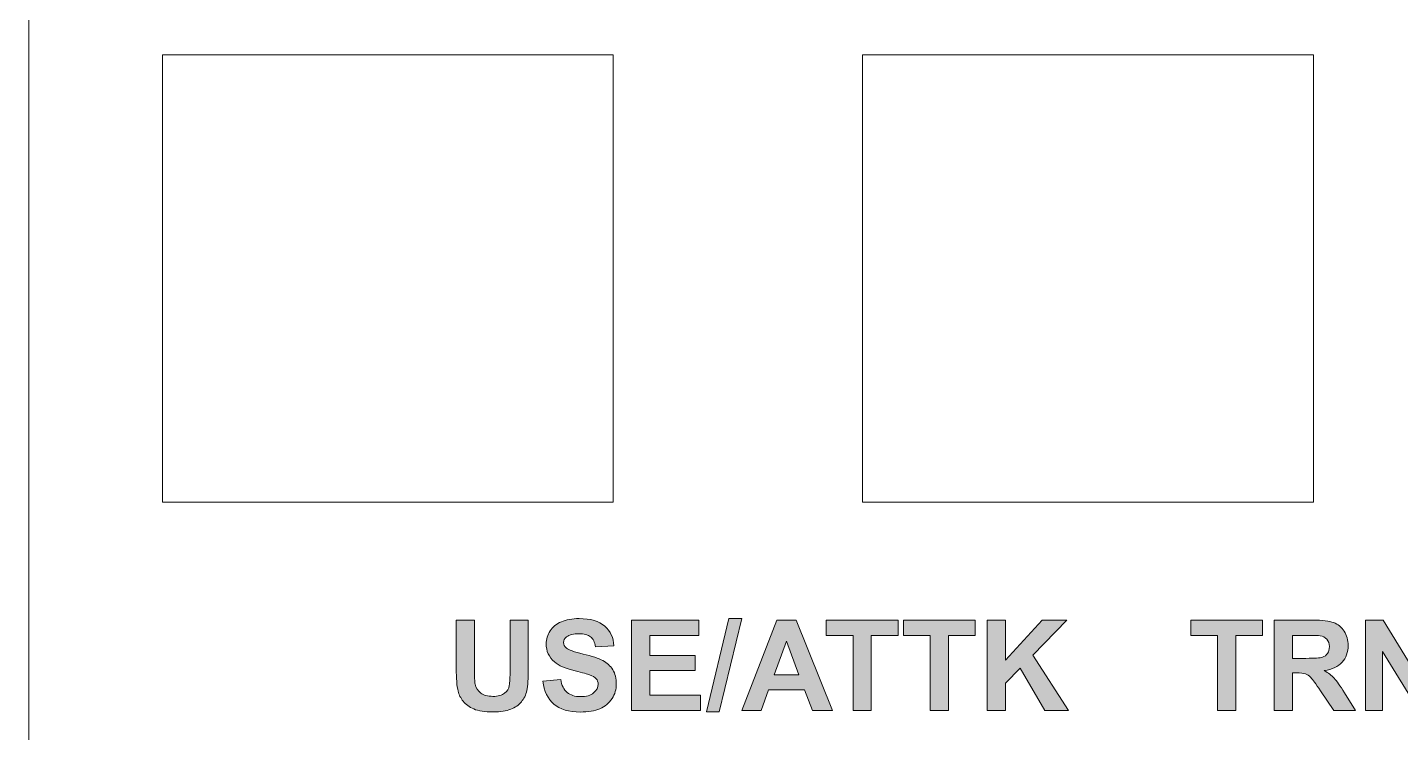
# Model space of a CAD drawing. Header units: inches. Extents: x -5.25 to 4.1, y -1.02 to 4.
# Drawn here: x -0.364 to 0.845, y 1.562 to 2.183 of the extents above; entities that cross this region are included whole.
import ezdxf

# ---------------------------------------------------------------- set-up
doc = ezdxf.new("R2010")
doc.units = ezdxf.units.IN
doc.header["$MEASUREMENT"] = 0
doc.layers.add('Layer 1', color=7, linetype='Continuous', lineweight=0)

# ---------------------------------------------------------------- blocks, each defined once
blk = doc.blocks.new('Block_17')
at = {"layer": 'Layer 1', "true_color": 0x231f20, "transparency": 33554687}
h = blk.add_hatch(color=250, dxfattribs=at)
h.dxf.hatch_style = 2
edge = h.paths.add_edge_path()
edge.add_spline(control_points=[(0.0139, 1.6611), (0.0139, 1.6611), (0.0299, 1.6611), (0.0299, 1.6611), (0.0299, 1.6611), (0.0299, 1.618), (0.0299, 1.618), (0.0299, 1.6111), (0.0301, 1.6067), (0.0305, 1.6047), (0.0312, 1.6014), (0.0329, 1.5988), (0.0355, 1.5968), (0.038, 1.5949), (0.0416, 1.5939), (0.0461, 1.5939), (0.0506, 1.5939), (0.0541, 1.5948), (0.0564, 1.5967), (0.0587, 1.5985), (0.0601, 1.6008), (0.0605, 1.6035), (0.061, 1.6063), (0.0613, 1.6108), (0.0613, 1.6171), (0.0613, 1.6171), (0.0613, 1.6611), (0.0613, 1.6611), (0.0613, 1.6611), (0.0773, 1.6611), (0.0773, 1.6611), (0.0773, 1.6611), (0.0773, 1.6193), (0.0773, 1.6193), (0.0773, 1.6097), (0.0769, 1.603), (0.076, 1.599), (0.0751, 1.5951), (0.0735, 1.5918), (0.0712, 1.5891), (0.0689, 1.5863), (0.0658, 1.5842), (0.0618, 1.5826), (0.0579, 1.581), (0.0528, 1.5802), (0.0465, 1.5802), (0.039, 1.5802), (0.0332, 1.581), (0.0293, 1.5828), (0.0253, 1.5845), (0.0222, 1.5868), (0.02, 1.5896), (0.0177, 1.5924), (0.0162, 1.5954), (0.0155, 1.5984), (0.0144, 1.603), (0.0139, 1.6097), (0.0139, 1.6186), (0.0139, 1.6186), (0.0139, 1.6611), (0.0139, 1.6611)], knot_values=[0, 0, 0, 0, 1, 1, 1, 2, 2, 2, 3, 3, 3, 4, 4, 4, 5, 5, 5, 6, 6, 6, 7, 7, 7, 8, 8, 8, 9, 9, 9, 10, 10, 10, 11, 11, 11, 12, 12, 12, 13, 13, 13, 14, 14, 14, 15, 15, 15, 16, 16, 16, 17, 17, 17, 18, 18, 18, 19, 19, 19, 20, 20, 20, 20], degree=3, periodic=0)
h = blk.add_hatch(color=250, dxfattribs=at)
h.dxf.hatch_style = 2
edge = h.paths.add_edge_path()
edge.add_spline(control_points=[(0.0902, 1.6074), (0.0902, 1.6074), (0.1058, 1.6089), (0.1058, 1.6089), (0.1067, 1.6037), (0.1086, 1.5998), (0.1115, 1.5974), (0.1144, 1.5949), (0.1183, 1.5937), (0.1232, 1.5937), (0.1283, 1.5937), (0.1322, 1.5948), (0.1348, 1.597), (0.1375, 1.5991), (0.1388, 1.6017), (0.1388, 1.6046), (0.1388, 1.6065), (0.1382, 1.6081), (0.1371, 1.6094), (0.136, 1.6107), (0.1341, 1.6119), (0.1313, 1.6129), (0.1295, 1.6135), (0.1252, 1.6147), (0.1185, 1.6163), (0.1099, 1.6185), (0.1038, 1.6211), (0.1004, 1.6242), (0.0955, 1.6286), (0.093, 1.6339), (0.093, 1.6402), (0.093, 1.6443), (0.0942, 1.6481), (0.0965, 1.6516), (0.0988, 1.6551), (0.1021, 1.6578), (0.1064, 1.6596), (0.1107, 1.6615), (0.116, 1.6624), (0.1221, 1.6624), (0.1321, 1.6624), (0.1396, 1.6602), (0.1446, 1.6558), (0.1497, 1.6515), (0.1523, 1.6456), (0.1526, 1.6383), (0.1526, 1.6383), (0.1365, 1.6376), (0.1365, 1.6376), (0.1358, 1.6417), (0.1343, 1.6446), (0.1321, 1.6464), (0.1298, 1.6482), (0.1264, 1.6491), (0.1219, 1.6491), (0.1172, 1.6491), (0.1136, 1.6482), (0.1109, 1.6462), (0.1092, 1.645), (0.1084, 1.6434), (0.1084, 1.6413), (0.1084, 1.6394), (0.1092, 1.6378), (0.1108, 1.6365), (0.1128, 1.6348), (0.1177, 1.633), (0.1255, 1.6312), (0.1334, 1.6293), (0.1391, 1.6274), (0.1429, 1.6254), (0.1466, 1.6235), (0.1495, 1.6208), (0.1517, 1.6174), (0.1538, 1.6139), (0.1548, 1.6097), (0.1548, 1.6047), (0.1548, 1.6001), (0.1536, 1.5959), (0.151, 1.5919), (0.1485, 1.5879), (0.1449, 1.5849), (0.1403, 1.583), (0.1357, 1.5811), (0.1299, 1.5801), (0.123, 1.5801), (0.1129, 1.5801), (0.1052, 1.5824), (0.0998, 1.5871), (0.0944, 1.5917), (0.0912, 1.5985), (0.0902, 1.6074)], knot_values=[0, 0, 0, 0, 1, 1, 1, 2, 2, 2, 3, 3, 3, 4, 4, 4, 5, 5, 5, 6, 6, 6, 7, 7, 7, 8, 8, 8, 9, 9, 9, 10, 10, 10, 11, 11, 11, 12, 12, 12, 13, 13, 13, 14, 14, 14, 15, 15, 15, 16, 16, 16, 17, 17, 17, 18, 18, 18, 19, 19, 19, 20, 20, 20, 21, 21, 21, 22, 22, 22, 23, 23, 23, 24, 24, 24, 25, 25, 25, 26, 26, 26, 27, 27, 27, 28, 28, 28, 29, 29, 29, 30, 30, 30, 30], degree=3, periodic=0)
h = blk.add_hatch(color=250, dxfattribs=at)
h.dxf.hatch_style = 2
edge = h.paths.add_edge_path()
edge.add_spline(control_points=[(0.1683, 1.5815), (0.1683, 1.5815), (0.1683, 1.6611), (0.1683, 1.6611), (0.1683, 1.6611), (0.2273, 1.6611), (0.2273, 1.6611), (0.2273, 1.6611), (0.2273, 1.6476), (0.2273, 1.6476), (0.2273, 1.6476), (0.1844, 1.6476), (0.1844, 1.6476), (0.1844, 1.6476), (0.1844, 1.63), (0.1844, 1.63), (0.1844, 1.63), (0.2243, 1.63), (0.2243, 1.63), (0.2243, 1.63), (0.2243, 1.6166), (0.2243, 1.6166), (0.2243, 1.6166), (0.1844, 1.6166), (0.1844, 1.6166), (0.1844, 1.6166), (0.1844, 1.5949), (0.1844, 1.5949), (0.1844, 1.5949), (0.2288, 1.5949), (0.2288, 1.5949), (0.2288, 1.5949), (0.2288, 1.5815), (0.2288, 1.5815), (0.2288, 1.5815), (0.1683, 1.5815), (0.1683, 1.5815)], knot_values=[0, 0, 0, 0, 1, 1, 1, 2, 2, 2, 3, 3, 3, 4, 4, 4, 5, 5, 5, 6, 6, 6, 7, 7, 7, 8, 8, 8, 9, 9, 9, 10, 10, 10, 11, 11, 11, 12, 12, 12, 12], degree=3, periodic=0)
h = blk.add_hatch(color=250, dxfattribs=at)
h.dxf.hatch_style = 2
edge = h.paths.add_edge_path()
edge.add_spline(control_points=[(0.2342, 1.5802), (0.2342, 1.5802), (0.2539, 1.6624), (0.2539, 1.6624), (0.2539, 1.6624), (0.2654, 1.6624), (0.2654, 1.6624), (0.2654, 1.6624), (0.2454, 1.5802), (0.2454, 1.5802), (0.2454, 1.5802), (0.2342, 1.5802), (0.2342, 1.5802)], knot_values=[0, 0, 0, 0, 1, 1, 1, 2, 2, 2, 3, 3, 3, 4, 4, 4, 4], degree=3, periodic=0)
h = blk.add_hatch(color=250, dxfattribs=at)
h.dxf.hatch_style = 2
edge = h.paths.add_edge_path()
edge.add_spline(control_points=[(0.3155, 1.613), (0.3155, 1.613), (0.3045, 1.6425), (0.3045, 1.6425), (0.3045, 1.6425), (0.2938, 1.613), (0.2938, 1.613), (0.2938, 1.613), (0.3155, 1.613), (0.3155, 1.613)], knot_values=[0, 0, 0, 0, 1, 1, 1, 2, 2, 2, 3, 3, 3, 3], degree=3, periodic=0)
edge = h.paths.add_edge_path()
edge.add_spline(control_points=[(0.3451, 1.5815), (0.3451, 1.5815), (0.3276, 1.5815), (0.3276, 1.5815), (0.3276, 1.5815), (0.3206, 1.5996), (0.3206, 1.5996), (0.3206, 1.5996), (0.2888, 1.5996), (0.2888, 1.5996), (0.2888, 1.5996), (0.2823, 1.5815), (0.2823, 1.5815), (0.2823, 1.5815), (0.2652, 1.5815), (0.2652, 1.5815), (0.2652, 1.5815), (0.2962, 1.6611), (0.2962, 1.6611), (0.2962, 1.6611), (0.3132, 1.6611), (0.3132, 1.6611), (0.3132, 1.6611), (0.3451, 1.5815), (0.3451, 1.5815)], knot_values=[0, 0, 0, 0, 1, 1, 1, 2, 2, 2, 3, 3, 3, 4, 4, 4, 5, 5, 5, 6, 6, 6, 7, 7, 7, 8, 8, 8, 8], degree=3, periodic=0)
h = blk.add_hatch(color=250, dxfattribs=at)
h.dxf.hatch_style = 2
edge = h.paths.add_edge_path()
edge.add_spline(control_points=[(0.3632, 1.5815), (0.3632, 1.5815), (0.3632, 1.6476), (0.3632, 1.6476), (0.3632, 1.6476), (0.3396, 1.6476), (0.3396, 1.6476), (0.3396, 1.6476), (0.3396, 1.6611), (0.3396, 1.6611), (0.3396, 1.6611), (0.4028, 1.6611), (0.4028, 1.6611), (0.4028, 1.6611), (0.4028, 1.6476), (0.4028, 1.6476), (0.4028, 1.6476), (0.3793, 1.6476), (0.3793, 1.6476), (0.3793, 1.6476), (0.3793, 1.5815), (0.3793, 1.5815), (0.3793, 1.5815), (0.3632, 1.5815), (0.3632, 1.5815)], knot_values=[0, 0, 0, 0, 1, 1, 1, 2, 2, 2, 3, 3, 3, 4, 4, 4, 5, 5, 5, 6, 6, 6, 7, 7, 7, 8, 8, 8, 8], degree=3, periodic=0)
h = blk.add_hatch(color=250, dxfattribs=at)
h.dxf.hatch_style = 2
edge = h.paths.add_edge_path()
edge.add_spline(control_points=[(0.4311, 1.5815), (0.4311, 1.5815), (0.4311, 1.6476), (0.4311, 1.6476), (0.4311, 1.6476), (0.4075, 1.6476), (0.4075, 1.6476), (0.4075, 1.6476), (0.4075, 1.6611), (0.4075, 1.6611), (0.4075, 1.6611), (0.4707, 1.6611), (0.4707, 1.6611), (0.4707, 1.6611), (0.4707, 1.6476), (0.4707, 1.6476), (0.4707, 1.6476), (0.4472, 1.6476), (0.4472, 1.6476), (0.4472, 1.6476), (0.4472, 1.5815), (0.4472, 1.5815), (0.4472, 1.5815), (0.4311, 1.5815), (0.4311, 1.5815)], knot_values=[0, 0, 0, 0, 1, 1, 1, 2, 2, 2, 3, 3, 3, 4, 4, 4, 5, 5, 5, 6, 6, 6, 7, 7, 7, 8, 8, 8, 8], degree=3, periodic=0)
h = blk.add_hatch(color=250, dxfattribs=at)
h.dxf.hatch_style = 2
edge = h.paths.add_edge_path()
edge.add_spline(control_points=[(0.4813, 1.5815), (0.4813, 1.5815), (0.4813, 1.6611), (0.4813, 1.6611), (0.4813, 1.6611), (0.4973, 1.6611), (0.4973, 1.6611), (0.4973, 1.6611), (0.4973, 1.6257), (0.4973, 1.6257), (0.4973, 1.6257), (0.5298, 1.6611), (0.5298, 1.6611), (0.5298, 1.6611), (0.5514, 1.6611), (0.5514, 1.6611), (0.5514, 1.6611), (0.5214, 1.6301), (0.5214, 1.6301), (0.5214, 1.6301), (0.553, 1.5815), (0.553, 1.5815), (0.553, 1.5815), (0.5322, 1.5815), (0.5322, 1.5815), (0.5322, 1.5815), (0.5104, 1.6188), (0.5104, 1.6188), (0.5104, 1.6188), (0.4973, 1.6056), (0.4973, 1.6056), (0.4973, 1.6056), (0.4973, 1.5815), (0.4973, 1.5815), (0.4973, 1.5815), (0.4813, 1.5815), (0.4813, 1.5815)], knot_values=[0, 0, 0, 0, 1, 1, 1, 2, 2, 2, 3, 3, 3, 4, 4, 4, 5, 5, 5, 6, 6, 6, 7, 7, 7, 8, 8, 8, 9, 9, 9, 10, 10, 10, 11, 11, 11, 12, 12, 12, 12], degree=3, periodic=0)
at = {"layer": 'Layer 1'}
for points, knots in [([(0.0139, 1.6611), (0.0139, 1.6611), (0.0299, 1.6611), (0.0299, 1.6611), (0.0299, 1.6611), (0.0299, 1.618), (0.0299, 1.618), (0.0299, 1.6111), (0.0301, 1.6067), (0.0305, 1.6047), (0.0312, 1.6014), (0.0329, 1.5988), (0.0355, 1.5968), (0.038, 1.5949), (0.0416, 1.5939), (0.0461, 1.5939), (0.0506, 1.5939), (0.0541, 1.5948), (0.0564, 1.5967), (0.0587, 1.5985), (0.0601, 1.6008), (0.0605, 1.6035), (0.061, 1.6063), (0.0613, 1.6108), (0.0613, 1.6171), (0.0613, 1.6171), (0.0613, 1.6611), (0.0613, 1.6611), (0.0613, 1.6611), (0.0773, 1.6611), (0.0773, 1.6611), (0.0773, 1.6611), (0.0773, 1.6193), (0.0773, 1.6193), (0.0773, 1.6097), (0.0769, 1.603), (0.076, 1.599), (0.0751, 1.5951), (0.0735, 1.5918), (0.0712, 1.5891), (0.0689, 1.5863), (0.0658, 1.5842), (0.0618, 1.5826), (0.0579, 1.581), (0.0528, 1.5802), (0.0465, 1.5802), (0.039, 1.5802), (0.0332, 1.581), (0.0293, 1.5828), (0.0253, 1.5845), (0.0222, 1.5868), (0.02, 1.5896), (0.0177, 1.5924), (0.0162, 1.5954), (0.0155, 1.5984), (0.0144, 1.603), (0.0139, 1.6097), (0.0139, 1.6186), (0.0139, 1.6186), (0.0139, 1.6611), (0.0139, 1.6611)], [0, 0, 0, 0, 1, 1, 1, 2, 2, 2, 3, 3, 3, 4, 4, 4, 5, 5, 5, 6, 6, 6, 7, 7, 7, 8, 8, 8, 9, 9, 9, 10, 10, 10, 11, 11, 11, 12, 12, 12, 13, 13, 13, 14, 14, 14, 15, 15, 15, 16, 16, 16, 17, 17, 17, 18, 18, 18, 19, 19, 19, 20, 20, 20, 20]), ([(0.0902, 1.6074), (0.0902, 1.6074), (0.1058, 1.6089), (0.1058, 1.6089), (0.1067, 1.6037), (0.1086, 1.5998), (0.1115, 1.5974), (0.1144, 1.5949), (0.1183, 1.5937), (0.1232, 1.5937), (0.1283, 1.5937), (0.1322, 1.5948), (0.1348, 1.597), (0.1375, 1.5991), (0.1388, 1.6017), (0.1388, 1.6046), (0.1388, 1.6065), (0.1382, 1.6081), (0.1371, 1.6094), (0.136, 1.6107), (0.1341, 1.6119), (0.1313, 1.6129), (0.1295, 1.6135), (0.1252, 1.6147), (0.1185, 1.6163), (0.1099, 1.6185), (0.1038, 1.6211), (0.1004, 1.6242), (0.0955, 1.6286), (0.093, 1.6339), (0.093, 1.6402), (0.093, 1.6443), (0.0942, 1.6481), (0.0965, 1.6516), (0.0988, 1.6551), (0.1021, 1.6578), (0.1064, 1.6596), (0.1107, 1.6615), (0.116, 1.6624), (0.1221, 1.6624), (0.1321, 1.6624), (0.1396, 1.6602), (0.1446, 1.6558), (0.1497, 1.6515), (0.1523, 1.6456), (0.1526, 1.6383), (0.1526, 1.6383), (0.1365, 1.6376), (0.1365, 1.6376), (0.1358, 1.6417), (0.1343, 1.6446), (0.1321, 1.6464), (0.1298, 1.6482), (0.1264, 1.6491), (0.1219, 1.6491), (0.1172, 1.6491), (0.1136, 1.6482), (0.1109, 1.6462), (0.1092, 1.645), (0.1084, 1.6434), (0.1084, 1.6413), (0.1084, 1.6394), (0.1092, 1.6378), (0.1108, 1.6365), (0.1128, 1.6348), (0.1177, 1.633), (0.1255, 1.6312), (0.1334, 1.6293), (0.1391, 1.6274), (0.1429, 1.6254), (0.1466, 1.6235), (0.1495, 1.6208), (0.1517, 1.6174), (0.1538, 1.6139), (0.1548, 1.6097), (0.1548, 1.6047), (0.1548, 1.6001), (0.1536, 1.5959), (0.151, 1.5919), (0.1485, 1.5879), (0.1449, 1.5849), (0.1403, 1.583), (0.1357, 1.5811), (0.1299, 1.5801), (0.123, 1.5801), (0.1129, 1.5801), (0.1052, 1.5824), (0.0998, 1.5871), (0.0944, 1.5917), (0.0912, 1.5985), (0.0902, 1.6074)], [0, 0, 0, 0, 1, 1, 1, 2, 2, 2, 3, 3, 3, 4, 4, 4, 5, 5, 5, 6, 6, 6, 7, 7, 7, 8, 8, 8, 9, 9, 9, 10, 10, 10, 11, 11, 11, 12, 12, 12, 13, 13, 13, 14, 14, 14, 15, 15, 15, 16, 16, 16, 17, 17, 17, 18, 18, 18, 19, 19, 19, 20, 20, 20, 21, 21, 21, 22, 22, 22, 23, 23, 23, 24, 24, 24, 25, 25, 25, 26, 26, 26, 27, 27, 27, 28, 28, 28, 29, 29, 29, 30, 30, 30, 30]), ([(0.1683, 1.5815), (0.1683, 1.5815), (0.1683, 1.6611), (0.1683, 1.6611), (0.1683, 1.6611), (0.2273, 1.6611), (0.2273, 1.6611), (0.2273, 1.6611), (0.2273, 1.6476), (0.2273, 1.6476), (0.2273, 1.6476), (0.1844, 1.6476), (0.1844, 1.6476), (0.1844, 1.6476), (0.1844, 1.63), (0.1844, 1.63), (0.1844, 1.63), (0.2243, 1.63), (0.2243, 1.63), (0.2243, 1.63), (0.2243, 1.6166), (0.2243, 1.6166), (0.2243, 1.6166), (0.1844, 1.6166), (0.1844, 1.6166), (0.1844, 1.6166), (0.1844, 1.5949), (0.1844, 1.5949), (0.1844, 1.5949), (0.2288, 1.5949), (0.2288, 1.5949), (0.2288, 1.5949), (0.2288, 1.5815), (0.2288, 1.5815), (0.2288, 1.5815), (0.1683, 1.5815), (0.1683, 1.5815)], [0, 0, 0, 0, 1, 1, 1, 2, 2, 2, 3, 3, 3, 4, 4, 4, 5, 5, 5, 6, 6, 6, 7, 7, 7, 8, 8, 8, 9, 9, 9, 10, 10, 10, 11, 11, 11, 12, 12, 12, 12]), ([(0.2342, 1.5802), (0.2342, 1.5802), (0.2539, 1.6624), (0.2539, 1.6624), (0.2539, 1.6624), (0.2654, 1.6624), (0.2654, 1.6624), (0.2654, 1.6624), (0.2454, 1.5802), (0.2454, 1.5802), (0.2454, 1.5802), (0.2342, 1.5802), (0.2342, 1.5802)], [0, 0, 0, 0, 1, 1, 1, 2, 2, 2, 3, 3, 3, 4, 4, 4, 4]), ([(0.3451, 1.5815), (0.3451, 1.5815), (0.3276, 1.5815), (0.3276, 1.5815), (0.3276, 1.5815), (0.3206, 1.5996), (0.3206, 1.5996), (0.3206, 1.5996), (0.2888, 1.5996), (0.2888, 1.5996), (0.2888, 1.5996), (0.2823, 1.5815), (0.2823, 1.5815), (0.2823, 1.5815), (0.2652, 1.5815), (0.2652, 1.5815), (0.2652, 1.5815), (0.2962, 1.6611), (0.2962, 1.6611), (0.2962, 1.6611), (0.3132, 1.6611), (0.3132, 1.6611), (0.3132, 1.6611), (0.3451, 1.5815), (0.3451, 1.5815)], [0, 0, 0, 0, 1, 1, 1, 2, 2, 2, 3, 3, 3, 4, 4, 4, 5, 5, 5, 6, 6, 6, 7, 7, 7, 8, 8, 8, 8]), ([(0.3632, 1.5815), (0.3632, 1.5815), (0.3632, 1.6476), (0.3632, 1.6476), (0.3632, 1.6476), (0.3396, 1.6476), (0.3396, 1.6476), (0.3396, 1.6476), (0.3396, 1.6611), (0.3396, 1.6611), (0.3396, 1.6611), (0.4028, 1.6611), (0.4028, 1.6611), (0.4028, 1.6611), (0.4028, 1.6476), (0.4028, 1.6476), (0.4028, 1.6476), (0.3793, 1.6476), (0.3793, 1.6476), (0.3793, 1.6476), (0.3793, 1.5815), (0.3793, 1.5815), (0.3793, 1.5815), (0.3632, 1.5815), (0.3632, 1.5815)], [0, 0, 0, 0, 1, 1, 1, 2, 2, 2, 3, 3, 3, 4, 4, 4, 5, 5, 5, 6, 6, 6, 7, 7, 7, 8, 8, 8, 8]), ([(0.4311, 1.5815), (0.4311, 1.5815), (0.4311, 1.6476), (0.4311, 1.6476), (0.4311, 1.6476), (0.4075, 1.6476), (0.4075, 1.6476), (0.4075, 1.6476), (0.4075, 1.6611), (0.4075, 1.6611), (0.4075, 1.6611), (0.4707, 1.6611), (0.4707, 1.6611), (0.4707, 1.6611), (0.4707, 1.6476), (0.4707, 1.6476), (0.4707, 1.6476), (0.4472, 1.6476), (0.4472, 1.6476), (0.4472, 1.6476), (0.4472, 1.5815), (0.4472, 1.5815), (0.4472, 1.5815), (0.4311, 1.5815), (0.4311, 1.5815)], [0, 0, 0, 0, 1, 1, 1, 2, 2, 2, 3, 3, 3, 4, 4, 4, 5, 5, 5, 6, 6, 6, 7, 7, 7, 8, 8, 8, 8]), ([(0.4813, 1.5815), (0.4813, 1.5815), (0.4813, 1.6611), (0.4813, 1.6611), (0.4813, 1.6611), (0.4973, 1.6611), (0.4973, 1.6611), (0.4973, 1.6611), (0.4973, 1.6257), (0.4973, 1.6257), (0.4973, 1.6257), (0.5298, 1.6611), (0.5298, 1.6611), (0.5298, 1.6611), (0.5514, 1.6611), (0.5514, 1.6611), (0.5514, 1.6611), (0.5214, 1.6301), (0.5214, 1.6301), (0.5214, 1.6301), (0.553, 1.5815), (0.553, 1.5815), (0.553, 1.5815), (0.5322, 1.5815), (0.5322, 1.5815), (0.5322, 1.5815), (0.5104, 1.6188), (0.5104, 1.6188), (0.5104, 1.6188), (0.4973, 1.6056), (0.4973, 1.6056), (0.4973, 1.6056), (0.4973, 1.5815), (0.4973, 1.5815), (0.4973, 1.5815), (0.4813, 1.5815), (0.4813, 1.5815)], [0, 0, 0, 0, 1, 1, 1, 2, 2, 2, 3, 3, 3, 4, 4, 4, 5, 5, 5, 6, 6, 6, 7, 7, 7, 8, 8, 8, 9, 9, 9, 10, 10, 10, 11, 11, 11, 12, 12, 12, 12]), ([(0.3155, 1.613), (0.3155, 1.613), (0.3045, 1.6425), (0.3045, 1.6425), (0.3045, 1.6425), (0.2938, 1.613), (0.2938, 1.613), (0.2938, 1.613), (0.3155, 1.613), (0.3155, 1.613)], [0, 0, 0, 0, 1, 1, 1, 2, 2, 2, 3, 3, 3, 3])]:
    blk.add_open_spline(points, degree=3, knots=knots, dxfattribs=at)
blk = doc.blocks.new('Block_18')
at = {"layer": 'Layer 1', "true_color": 0x231f20, "transparency": 33554687}
h = blk.add_hatch(color=250, dxfattribs=at)
h.dxf.hatch_style = 2
edge = h.paths.add_edge_path()
edge.add_spline(control_points=[(0.6841, 1.5815), (0.6841, 1.5815), (0.6841, 1.6476), (0.6841, 1.6476), (0.6841, 1.6476), (0.6605, 1.6476), (0.6605, 1.6476), (0.6605, 1.6476), (0.6605, 1.6611), (0.6605, 1.6611), (0.6605, 1.6611), (0.7237, 1.6611), (0.7237, 1.6611), (0.7237, 1.6611), (0.7237, 1.6476), (0.7237, 1.6476), (0.7237, 1.6476), (0.7001, 1.6476), (0.7001, 1.6476), (0.7001, 1.6476), (0.7001, 1.5815), (0.7001, 1.5815), (0.7001, 1.5815), (0.6841, 1.5815), (0.6841, 1.5815)], knot_values=[0, 0, 0, 0, 1, 1, 1, 2, 2, 2, 3, 3, 3, 4, 4, 4, 5, 5, 5, 6, 6, 6, 7, 7, 7, 8, 8, 8, 8], degree=3, periodic=0)
h = blk.add_hatch(color=250, dxfattribs=at)
h.dxf.hatch_style = 2
edge = h.paths.add_edge_path()
edge.add_spline(control_points=[(0.7501, 1.6274), (0.7501, 1.6274), (0.762, 1.6274), (0.762, 1.6274), (0.7697, 1.6274), (0.7745, 1.6277), (0.7765, 1.6284), (0.7784, 1.629), (0.7799, 1.6302), (0.781, 1.6318), (0.7821, 1.6333), (0.7826, 1.6353), (0.7826, 1.6377), (0.7826, 1.6404), (0.7819, 1.6426), (0.7804, 1.6442), (0.779, 1.6458), (0.777, 1.6469), (0.7744, 1.6473), (0.7731, 1.6475), (0.7692, 1.6476), (0.7627, 1.6476), (0.7627, 1.6476), (0.7501, 1.6476), (0.7501, 1.6476), (0.7501, 1.6476), (0.7501, 1.6274), (0.7501, 1.6274)], knot_values=[0, 0, 0, 0, 1, 1, 1, 2, 2, 2, 3, 3, 3, 4, 4, 4, 5, 5, 5, 6, 6, 6, 7, 7, 7, 8, 8, 8, 9, 9, 9, 9], degree=3, periodic=0)
edge = h.paths.add_edge_path()
edge.add_spline(control_points=[(0.7341, 1.5815), (0.7341, 1.5815), (0.7341, 1.6611), (0.7341, 1.6611), (0.7341, 1.6611), (0.7679, 1.6611), (0.7679, 1.6611), (0.7764, 1.6611), (0.7826, 1.6603), (0.7864, 1.6589), (0.7903, 1.6575), (0.7934, 1.6549), (0.7957, 1.6513), (0.798, 1.6476), (0.7991, 1.6434), (0.7991, 1.6388), (0.7991, 1.6328), (0.7974, 1.6278), (0.7939, 1.624), (0.7904, 1.6201), (0.7851, 1.6176), (0.7781, 1.6166), (0.7816, 1.6146), (0.7845, 1.6124), (0.7867, 1.6099), (0.789, 1.6075), (0.7921, 1.6032), (0.7959, 1.597), (0.7959, 1.597), (0.8056, 1.5815), (0.8056, 1.5815), (0.8056, 1.5815), (0.7864, 1.5815), (0.7864, 1.5815), (0.7864, 1.5815), (0.7748, 1.5988), (0.7748, 1.5988), (0.7707, 1.605), (0.7678, 1.6089), (0.7663, 1.6105), (0.7648, 1.6121), (0.7632, 1.6132), (0.7615, 1.6138), (0.7598, 1.6144), (0.7571, 1.6147), (0.7534, 1.6147), (0.7534, 1.6147), (0.7501, 1.6147), (0.7501, 1.6147), (0.7501, 1.6147), (0.7501, 1.5815), (0.7501, 1.5815), (0.7501, 1.5815), (0.7341, 1.5815), (0.7341, 1.5815)], knot_values=[0, 0, 0, 0, 1, 1, 1, 2, 2, 2, 3, 3, 3, 4, 4, 4, 5, 5, 5, 6, 6, 6, 7, 7, 7, 8, 8, 8, 9, 9, 9, 10, 10, 10, 11, 11, 11, 12, 12, 12, 13, 13, 13, 14, 14, 14, 15, 15, 15, 16, 16, 16, 17, 17, 17, 18, 18, 18, 18], degree=3, periodic=0)
h = blk.add_hatch(color=250, dxfattribs=at)
h.dxf.hatch_style = 2
edge = h.paths.add_edge_path()
edge.add_spline(control_points=[(0.8144, 1.5815), (0.8144, 1.5815), (0.8144, 1.6611), (0.8144, 1.6611), (0.8144, 1.6611), (0.8301, 1.6611), (0.8301, 1.6611), (0.8301, 1.6611), (0.8626, 1.6079), (0.8626, 1.6079), (0.8626, 1.6079), (0.8626, 1.6611), (0.8626, 1.6611), (0.8626, 1.6611), (0.8775, 1.6611), (0.8775, 1.6611), (0.8775, 1.6611), (0.8775, 1.5815), (0.8775, 1.5815), (0.8775, 1.5815), (0.8614, 1.5815), (0.8614, 1.5815), (0.8614, 1.5815), (0.8294, 1.6334), (0.8294, 1.6334), (0.8294, 1.6334), (0.8294, 1.5815), (0.8294, 1.5815), (0.8294, 1.5815), (0.8144, 1.5815), (0.8144, 1.5815)], knot_values=[0, 0, 0, 0, 1, 1, 1, 2, 2, 2, 3, 3, 3, 4, 4, 4, 5, 5, 5, 6, 6, 6, 7, 7, 7, 8, 8, 8, 9, 9, 9, 10, 10, 10, 10], degree=3, periodic=0)
h = blk.add_hatch(color=250, dxfattribs=at)
h.dxf.hatch_style = 2
edge = h.paths.add_edge_path()
edge.add_spline(control_points=[(0.9258, 1.5815), (0.9258, 1.5815), (0.9258, 1.6604), (0.9258, 1.6604), (0.9258, 1.6604), (0.9419, 1.6604), (0.9419, 1.6604), (0.9419, 1.6604), (0.9419, 1.5949), (0.9419, 1.5949), (0.9419, 1.5949), (0.9818, 1.5949), (0.9818, 1.5949), (0.9818, 1.5949), (0.9818, 1.5815), (0.9818, 1.5815), (0.9818, 1.5815), (0.9258, 1.5815), (0.9258, 1.5815)], knot_values=[0, 0, 0, 0, 1, 1, 1, 2, 2, 2, 3, 3, 3, 4, 4, 4, 5, 5, 5, 6, 6, 6, 6], degree=3, periodic=0)
h = blk.add_hatch(color=250, dxfattribs=at)
h.dxf.hatch_style = 2
edge = h.paths.add_edge_path()
edge.add_spline(control_points=[(0.9934, 1.5815), (0.9934, 1.5815), (0.9934, 1.6611), (0.9934, 1.6611), (0.9934, 1.6611), (1.0479, 1.6611), (1.0479, 1.6611), (1.0479, 1.6611), (1.0479, 1.6476), (1.0479, 1.6476), (1.0479, 1.6476), (1.0094, 1.6476), (1.0094, 1.6476), (1.0094, 1.6476), (1.0094, 1.6288), (1.0094, 1.6288), (1.0094, 1.6288), (1.0426, 1.6288), (1.0426, 1.6288), (1.0426, 1.6288), (1.0426, 1.6153), (1.0426, 1.6153), (1.0426, 1.6153), (1.0094, 1.6153), (1.0094, 1.6153), (1.0094, 1.6153), (1.0094, 1.5815), (1.0094, 1.5815), (1.0094, 1.5815), (0.9934, 1.5815), (0.9934, 1.5815)], knot_values=[0, 0, 0, 0, 1, 1, 1, 2, 2, 2, 3, 3, 3, 4, 4, 4, 5, 5, 5, 6, 6, 6, 7, 7, 7, 8, 8, 8, 9, 9, 9, 10, 10, 10, 10], degree=3, periodic=0)
h = blk.add_hatch(color=250, dxfattribs=at)
h.dxf.hatch_style = 2
edge = h.paths.add_edge_path()
edge.add_spline(control_points=[(1.079, 1.5815), (1.079, 1.5815), (1.079, 1.6476), (1.079, 1.6476), (1.079, 1.6476), (1.0554, 1.6476), (1.0554, 1.6476), (1.0554, 1.6476), (1.0554, 1.6611), (1.0554, 1.6611), (1.0554, 1.6611), (1.1186, 1.6611), (1.1186, 1.6611), (1.1186, 1.6611), (1.1186, 1.6476), (1.1186, 1.6476), (1.1186, 1.6476), (1.0951, 1.6476), (1.0951, 1.6476), (1.0951, 1.6476), (1.0951, 1.5815), (1.0951, 1.5815), (1.0951, 1.5815), (1.079, 1.5815), (1.079, 1.5815)], knot_values=[0, 0, 0, 0, 1, 1, 1, 2, 2, 2, 3, 3, 3, 4, 4, 4, 5, 5, 5, 6, 6, 6, 7, 7, 7, 8, 8, 8, 8], degree=3, periodic=0)
at = {"layer": 'Layer 1'}
for points, knots in [([(0.6841, 1.5815), (0.6841, 1.5815), (0.6841, 1.6476), (0.6841, 1.6476), (0.6841, 1.6476), (0.6605, 1.6476), (0.6605, 1.6476), (0.6605, 1.6476), (0.6605, 1.6611), (0.6605, 1.6611), (0.6605, 1.6611), (0.7237, 1.6611), (0.7237, 1.6611), (0.7237, 1.6611), (0.7237, 1.6476), (0.7237, 1.6476), (0.7237, 1.6476), (0.7001, 1.6476), (0.7001, 1.6476), (0.7001, 1.6476), (0.7001, 1.5815), (0.7001, 1.5815), (0.7001, 1.5815), (0.6841, 1.5815), (0.6841, 1.5815)], [0, 0, 0, 0, 1, 1, 1, 2, 2, 2, 3, 3, 3, 4, 4, 4, 5, 5, 5, 6, 6, 6, 7, 7, 7, 8, 8, 8, 8]), ([(0.7341, 1.5815), (0.7341, 1.5815), (0.7341, 1.6611), (0.7341, 1.6611), (0.7341, 1.6611), (0.7679, 1.6611), (0.7679, 1.6611), (0.7764, 1.6611), (0.7826, 1.6603), (0.7864, 1.6589), (0.7903, 1.6575), (0.7934, 1.6549), (0.7957, 1.6513), (0.798, 1.6476), (0.7991, 1.6434), (0.7991, 1.6388), (0.7991, 1.6328), (0.7974, 1.6278), (0.7939, 1.624), (0.7904, 1.6201), (0.7851, 1.6176), (0.7781, 1.6166), (0.7816, 1.6146), (0.7845, 1.6124), (0.7867, 1.6099), (0.789, 1.6075), (0.7921, 1.6032), (0.7959, 1.597), (0.7959, 1.597), (0.8056, 1.5815), (0.8056, 1.5815), (0.8056, 1.5815), (0.7864, 1.5815), (0.7864, 1.5815), (0.7864, 1.5815), (0.7748, 1.5988), (0.7748, 1.5988), (0.7707, 1.605), (0.7678, 1.6089), (0.7663, 1.6105), (0.7648, 1.6121), (0.7632, 1.6132), (0.7615, 1.6138), (0.7598, 1.6144), (0.7571, 1.6147), (0.7534, 1.6147), (0.7534, 1.6147), (0.7501, 1.6147), (0.7501, 1.6147), (0.7501, 1.6147), (0.7501, 1.5815), (0.7501, 1.5815), (0.7501, 1.5815), (0.7341, 1.5815), (0.7341, 1.5815)], [0, 0, 0, 0, 1, 1, 1, 2, 2, 2, 3, 3, 3, 4, 4, 4, 5, 5, 5, 6, 6, 6, 7, 7, 7, 8, 8, 8, 9, 9, 9, 10, 10, 10, 11, 11, 11, 12, 12, 12, 13, 13, 13, 14, 14, 14, 15, 15, 15, 16, 16, 16, 17, 17, 17, 18, 18, 18, 18]), ([(0.8144, 1.5815), (0.8144, 1.5815), (0.8144, 1.6611), (0.8144, 1.6611), (0.8144, 1.6611), (0.8301, 1.6611), (0.8301, 1.6611), (0.8301, 1.6611), (0.8626, 1.6079), (0.8626, 1.6079), (0.8626, 1.6079), (0.8626, 1.6611), (0.8626, 1.6611), (0.8626, 1.6611), (0.8775, 1.6611), (0.8775, 1.6611), (0.8775, 1.6611), (0.8775, 1.5815), (0.8775, 1.5815), (0.8775, 1.5815), (0.8614, 1.5815), (0.8614, 1.5815), (0.8614, 1.5815), (0.8294, 1.6334), (0.8294, 1.6334), (0.8294, 1.6334), (0.8294, 1.5815), (0.8294, 1.5815), (0.8294, 1.5815), (0.8144, 1.5815), (0.8144, 1.5815)], [0, 0, 0, 0, 1, 1, 1, 2, 2, 2, 3, 3, 3, 4, 4, 4, 5, 5, 5, 6, 6, 6, 7, 7, 7, 8, 8, 8, 9, 9, 9, 10, 10, 10, 10]), ([(0.9258, 1.5815), (0.9258, 1.5815), (0.9258, 1.6604), (0.9258, 1.6604), (0.9258, 1.6604), (0.9419, 1.6604), (0.9419, 1.6604), (0.9419, 1.6604), (0.9419, 1.5949), (0.9419, 1.5949), (0.9419, 1.5949), (0.9818, 1.5949), (0.9818, 1.5949), (0.9818, 1.5949), (0.9818, 1.5815), (0.9818, 1.5815), (0.9818, 1.5815), (0.9258, 1.5815), (0.9258, 1.5815)], [0, 0, 0, 0, 1, 1, 1, 2, 2, 2, 3, 3, 3, 4, 4, 4, 5, 5, 5, 6, 6, 6, 6]), ([(0.9934, 1.5815), (0.9934, 1.5815), (0.9934, 1.6611), (0.9934, 1.6611), (0.9934, 1.6611), (1.0479, 1.6611), (1.0479, 1.6611), (1.0479, 1.6611), (1.0479, 1.6476), (1.0479, 1.6476), (1.0479, 1.6476), (1.0094, 1.6476), (1.0094, 1.6476), (1.0094, 1.6476), (1.0094, 1.6288), (1.0094, 1.6288), (1.0094, 1.6288), (1.0426, 1.6288), (1.0426, 1.6288), (1.0426, 1.6288), (1.0426, 1.6153), (1.0426, 1.6153), (1.0426, 1.6153), (1.0094, 1.6153), (1.0094, 1.6153), (1.0094, 1.6153), (1.0094, 1.5815), (1.0094, 1.5815), (1.0094, 1.5815), (0.9934, 1.5815), (0.9934, 1.5815)], [0, 0, 0, 0, 1, 1, 1, 2, 2, 2, 3, 3, 3, 4, 4, 4, 5, 5, 5, 6, 6, 6, 7, 7, 7, 8, 8, 8, 9, 9, 9, 10, 10, 10, 10]), ([(1.079, 1.5815), (1.079, 1.5815), (1.079, 1.6476), (1.079, 1.6476), (1.079, 1.6476), (1.0554, 1.6476), (1.0554, 1.6476), (1.0554, 1.6476), (1.0554, 1.6611), (1.0554, 1.6611), (1.0554, 1.6611), (1.1186, 1.6611), (1.1186, 1.6611), (1.1186, 1.6611), (1.1186, 1.6476), (1.1186, 1.6476), (1.1186, 1.6476), (1.0951, 1.6476), (1.0951, 1.6476), (1.0951, 1.6476), (1.0951, 1.5815), (1.0951, 1.5815), (1.0951, 1.5815), (1.079, 1.5815), (1.079, 1.5815)], [0, 0, 0, 0, 1, 1, 1, 2, 2, 2, 3, 3, 3, 4, 4, 4, 5, 5, 5, 6, 6, 6, 7, 7, 7, 8, 8, 8, 8]), ([(0.7501, 1.6274), (0.7501, 1.6274), (0.762, 1.6274), (0.762, 1.6274), (0.7697, 1.6274), (0.7745, 1.6277), (0.7765, 1.6284), (0.7784, 1.629), (0.7799, 1.6302), (0.781, 1.6318), (0.7821, 1.6333), (0.7826, 1.6353), (0.7826, 1.6377), (0.7826, 1.6404), (0.7819, 1.6426), (0.7804, 1.6442), (0.779, 1.6458), (0.777, 1.6469), (0.7744, 1.6473), (0.7731, 1.6475), (0.7692, 1.6476), (0.7627, 1.6476), (0.7627, 1.6476), (0.7501, 1.6476), (0.7501, 1.6476), (0.7501, 1.6476), (0.7501, 1.6274), (0.7501, 1.6274)], [0, 0, 0, 0, 1, 1, 1, 2, 2, 2, 3, 3, 3, 4, 4, 4, 5, 5, 5, 6, 6, 6, 7, 7, 7, 8, 8, 8, 9, 9, 9, 9])]:
    blk.add_open_spline(points, degree=3, knots=knots, dxfattribs=at)

msp = doc.modelspace()

# ---------------------------------------------------------------- linework, layer by layer
at = {"layer": 'Layer 1', "color": 250, "lineweight": 0, "true_color": 0x231f20}
for points, knots in [([(3.9775, 2.782), (3.9775, 2.782), (3.9775, 4), (3.9775, 4), (3.9775, 4), (-0.3625, 4), (-0.3625, 4), (-0.3625, 4), (-0.3625, 2.782), (-0.3625, 2.782), (-0.3625, 2.782), (-0.1625, 2.782), (-0.1625, 2.782), (-0.1625, 2.782), (-0.1625, 2.388), (-0.1625, 2.388), (-0.1625, 2.388), (-0.3625, 2.388), (-0.3625, 2.388), (-0.3625, 2.388), (-0.3625, 1.544), (-0.3625, 1.544), (-0.3625, 1.544), (-0.1625, 1.544), (-0.1625, 1.544), (-0.1625, 1.544), (-0.1637, 1.1414), (-0.1637, 1.1414), (-0.1637, 1.1414), (-0.3637, 1.1414), (-0.3637, 1.1414), (-0.3637, 1.1414), (-0.3625, 0.4), (-0.3625, 0.4), (-0.3625, 0.4), (3.9775, 0.4), (3.9775, 0.4), (3.9775, 0.4), (3.9775, 1.616), (3.9775, 1.616), (3.9775, 1.616), (4.1025, 1.616), (4.1025, 1.616), (4.1025, 1.616), (4.1025, 2.782), (4.1025, 2.782), (4.1025, 2.782), (3.9775, 2.782), (3.9775, 2.782)], [0, 0, 0, 0, 1, 1, 1, 2, 2, 2, 3, 3, 3, 4, 4, 4, 5, 5, 5, 6, 6, 6, 7, 7, 7, 8, 8, 8, 9, 9, 9, 10, 10, 10, 11, 11, 11, 12, 12, 12, 13, 13, 13, 14, 14, 14, 15, 15, 15, 16, 16, 16, 16]), ([(-0.2449, 1.765), (-0.2449, 1.765), (-0.2449, 2.159), (-0.2449, 2.159), (-0.2449, 2.159), (0.1521, 2.159), (0.1521, 2.159), (0.1521, 2.159), (0.1521, 1.765), (0.1521, 1.765), (0.1521, 1.765), (-0.2449, 1.765), (-0.2449, 1.765)], [0, 0, 0, 0, 1, 1, 1, 2, 2, 2, 3, 3, 3, 4, 4, 4, 4]), ([(0.3715, 2.159), (0.3715, 2.159), (0.7685, 2.159), (0.7685, 2.159), (0.7685, 2.159), (0.7685, 1.765), (0.7685, 1.765), (0.7685, 1.765), (0.3715, 1.765), (0.3715, 1.765), (0.3715, 1.765), (0.3715, 2.159), (0.3715, 2.159)], [0, 0, 0, 0, 1, 1, 1, 2, 2, 2, 3, 3, 3, 4, 4, 4, 4])]:
    msp.add_open_spline(points, degree=3, knots=knots, dxfattribs=at)

# ---------------------------------------------------------------- block references
at = {"layer": 'Layer 1'}
for name in ['Block_17', 'Block_18']:
    msp.add_blockref(name, (0, 0), dxfattribs=at)

doc.saveas('drawing.dxf')
